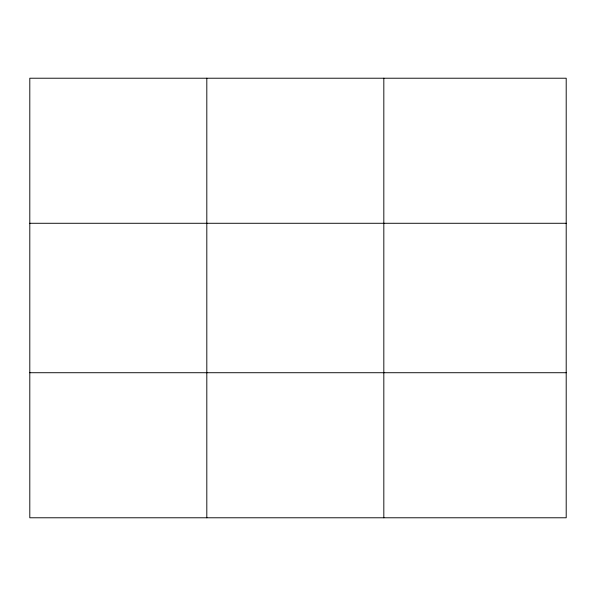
<?xml version="1.0" encoding="UTF-8"?>
<svg xmlns="http://www.w3.org/2000/svg" width="596" height="596" viewBox="0 0 596 596"><rect width="100%" height="100%" fill="white"/><g stroke="black" fill="none" stroke-linecap="round" stroke-linejoin="round"><path stroke-width="0.89" d="M206.812 517.782L206.812 78.218M383.824 517.782L383.824 78.218M566.2 372.724L566.2 517.782L29.8 517.782L29.8 78.218L566.2 78.218L566.2 372.724L29.8 372.724M29.8 223.276L566.2 223.276"/></g></svg>
